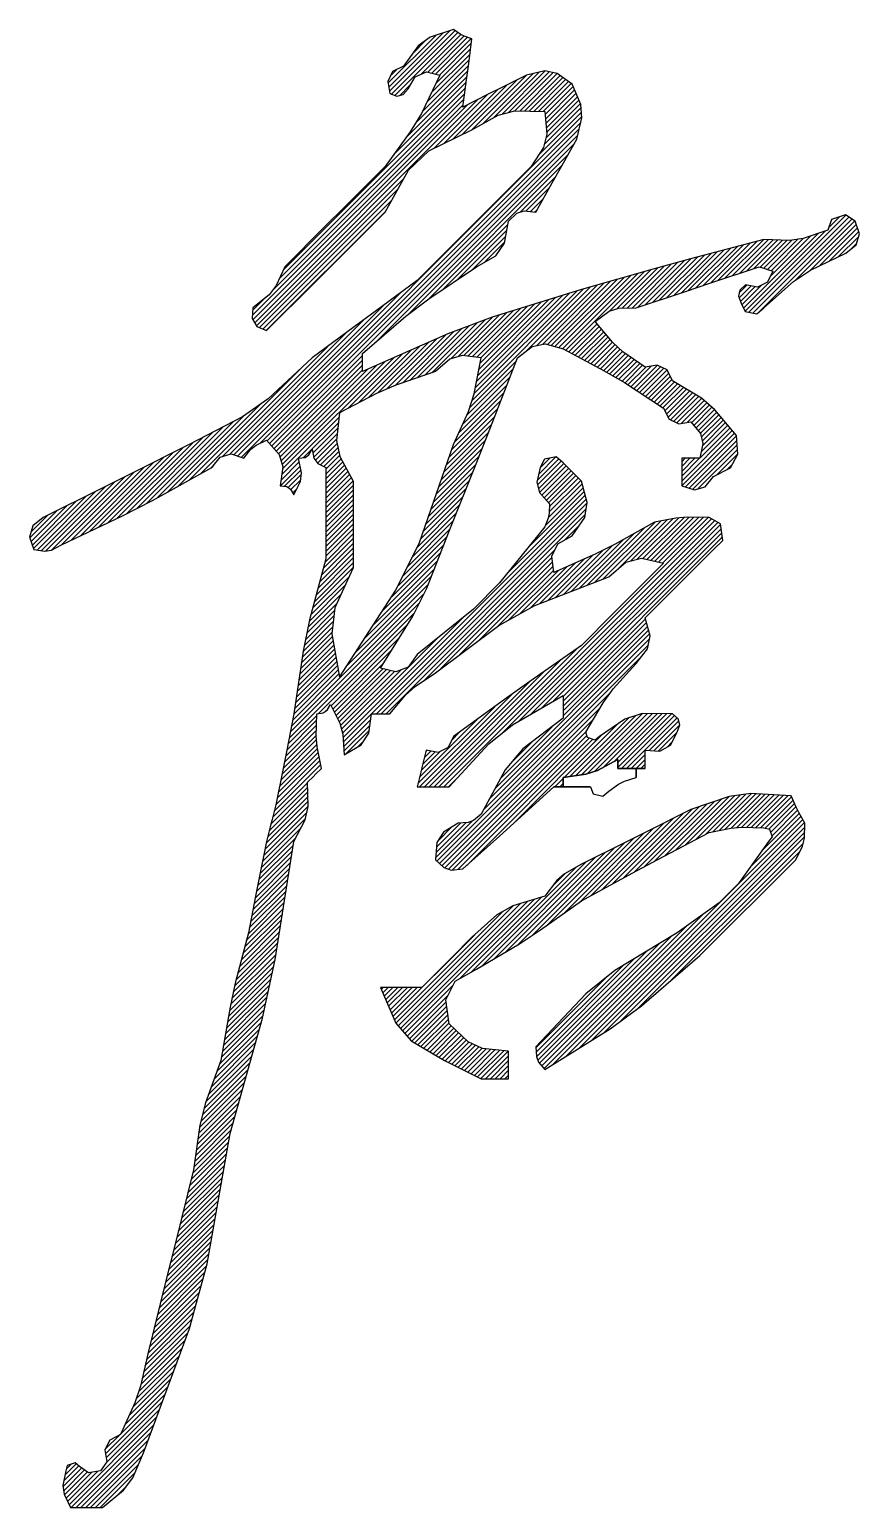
# Model space of a CAD drawing. Extents: x 9731685 to 18866768, y -962146 to 194094.
# Drawn here: x 9843581 to 9843884, y 57949 to 58489 of the extents above; entities that cross this region are included whole.
import ezdxf

# ---------------------------------------------------------------- set-up
doc = ezdxf.new("R2010")
doc.units = 0
doc.header["$LTSCALE"] = 1000
doc.layers.get('0').update_dxf_attribs({"linetype": 'CONTINUOUS'})

# ---------------------------------------------------------------- blocks, each defined once
blk = doc.blocks.new('ZYC')
h = blk.add_hatch()
h.set_pattern_fill('ANSI31', color=256, scale=0.01, style=0)
h.set_pattern_definition([(45, (0, 0), (-0.0008838835, 0.0008838835), [])])
h.paths.add_polyline_path([(0.191716, 0.193383), (0.190548, 0.202253), (0.193921, 0.209), (0.201718, 0.213388), (0.217472, 0.22272), (0.225169, 0.22774), (0.240061, 0.238394), (0.258667, 0.248519), (0.268004, 0.25352), (0.28674, 0.263401), (0.294628, 0.264902), (0.298717, 0.265243), (0.306745, 0.265068), (0.308789, 0.264548), (0.309735, 0.261709), (0.308412, 0.260067), (0.297475, 0.244701), (0.290436, 0.237662), (0.27507, 0.226725), (0.252355, 0.212968), (0.241647, 0.204333), (0.223391, 0.185047), (0.223622, 0.181464), (0.224421, 0.179466), (0.226725, 0.176712), (0.25062, 0.191577), (0.262092, 0.200013), (0.283406, 0.218389), (0.297409, 0.232393), (0.304411, 0.239395), (0.318415, 0.253398), (0.320906, 0.2583), (0.321641, 0.261237), (0.321749, 0.266735), (0.319516, 0.270611), (0.318508, 0.272625), (0.316748, 0.276738), (0.301969, 0.277631), (0.294072, 0.276555), (0.280072, 0.271736), (0.264068, 0.263734), (0.256066, 0.259733), (0.240061, 0.251731), (0.233868, 0.248283), (0.230965, 0.245742), (0.226725, 0.240061), (0.214987, 0.236586), (0.209117, 0.233284), (0.200051, 0.225058), (0.192716, 0.217722), (0.189048, 0.214055), (0.181713, 0.20672), (0.175712, 0.20672), (0.172711, 0.20672), (0.166709, 0.20672), (0.172241, 0.193666), (0.177845, 0.187261), (0.190049, 0.180046), (0.195383, 0.177379), (0.198051, 0.176045), (0.203385, 0.173378), (0.207386, 0.173378), (0.209387, 0.173378), (0.213388, 0.173378), (0.213388, 0.177379), (0.213388, 0.179379), (0.213388, 0.18338), (0.203895, 0.184399), (0.19865, 0.18682)], flags=17)
h.paths.add_polyline_path([(0.260067, 0.325083), (0.264264, 0.330433), (0.265218, 0.335201), (0.263401, 0.341754), (0.273403, 0.351757), (0.278405, 0.356758), (0.288407, 0.366761), (0.291736, 0.3701), (0.290871, 0.376157), (0.28674, 0.37843), (0.278712, 0.378605), (0.274623, 0.378265), (0.266735, 0.376763), (0.252423, 0.368751), (0.245056, 0.365067), (0.230059, 0.358425), (0.229248, 0.364334), (0.231514, 0.368865), (0.236727, 0.371762), (0.24131, 0.378456), (0.242225, 0.383948), (0.240061, 0.391767), (0.237394, 0.394434), (0.23606, 0.395768), (0.233393, 0.398435), (0.230812, 0.400649), (0.226589, 0.399804), (0.225058, 0.396768), (0.223796, 0.391416), (0.22476, 0.38756), (0.228392, 0.383431), (0.228282, 0.380033), (0.227931, 0.378275), (0.226725, 0.375096), (0.210128, 0.354559), (0.200583, 0.345014), (0.180046, 0.328417), (0.176798, 0.323736), (0.172234, 0.322025), (0.166709, 0.323416), (0.178469, 0.342442), (0.183551, 0.352606), (0.191716, 0.373429), (0.201873, 0.398707), (0.206875, 0.411378), (0.216722, 0.436778), (0.22205, 0.441004), (0.226849, 0.441964), (0.233393, 0.440113), (0.248453, 0.432139), (0.25582, 0.427786), (0.270069, 0.41844), (0.272101, 0.414456), (0.275664, 0.412674), (0.280072, 0.413439), (0.283545, 0.409176), (0.284465, 0.405498), (0.283406, 0.400102), (0.280739, 0.400102), (0.279405, 0.400102), (0.276738, 0.400102), (0.276738, 0.396101), (0.276738, 0.394101), (0.276738, 0.3901), (0.28136, 0.388617), (0.285266, 0.389733), (0.288407, 0.393434), (0.294513, 0.396574), (0.297302, 0.401595), (0.296743, 0.408438), (0.288829, 0.417849), (0.283914, 0.422062), (0.273403, 0.428443), (0.271371, 0.432428), (0.267808, 0.434209), (0.263401, 0.433444), (0.255242, 0.439075), (0.251443, 0.442528), (0.245063, 0.450115), (0.250169, 0.45385), (0.253741, 0.455041), (0.260067, 0.455117), (0.278071, 0.461118), (0.287073, 0.464119), (0.305078, 0.47012), (0.307079, 0.469454), (0.308079, 0.46912), (0.310079, 0.468453), (0.308047, 0.464468), (0.304484, 0.462687), (0.300077, 0.463452), (0.298029, 0.461617), (0.297467, 0.459366), (0.29841, 0.456784), (0.29992, 0.453737), (0.30418, 0.452885), (0.306745, 0.455117), (0.317554, 0.46467), (0.323777, 0.468819), (0.336753, 0.475122), (0.340537, 0.478163), (0.341693, 0.48221), (0.340087, 0.486791), (0.336555, 0.489096), (0.331527, 0.48742), (0.330085, 0.483457), (0.321138, 0.480474), (0.316169, 0.479764), (0.306745, 0.480123), (0.280007, 0.473028), (0.266668, 0.46936), (0.240061, 0.461785), (0.207415, 0.451644), (0.191305, 0.445603), (0.160041, 0.431777), (0.160041, 0.434445), (0.160041, 0.435778), (0.160041, 0.438446), (0.175951, 0.452059), (0.184342, 0.458436), (0.201718, 0.47012), (0.208786, 0.474159), (0.212013, 0.478769), (0.213388, 0.486791), (0.216455, 0.489686), (0.2192, 0.490602), (0.223391, 0.490125), (0.229399, 0.500791), (0.2324, 0.506125), (0.238394, 0.516799), (0.240292, 0.524601), (0.23989, 0.529424), (0.236727, 0.536804), (0.23122, 0.540793), (0.226675, 0.541702), (0.220056, 0.540138), (0.210721, 0.53547), (0.206053, 0.533136), (0.196717, 0.528469), (0.198138, 0.538459), (0.198805, 0.543461), (0.200051, 0.553475), (0.196461, 0.554633), (0.193383, 0.556809), (0.184756, 0.554008), (0.180368, 0.550816), (0.175045, 0.543472), (0.17106, 0.54144), (0.169278, 0.537877), (0.170044, 0.53347), (0.172586, 0.532424), (0.174961, 0.533017), (0.176712, 0.535137), (0.179281, 0.539518), (0.183438, 0.541299), (0.188382, 0.540138), (0.181593, 0.526145), (0.177529, 0.519371), (0.168376, 0.506796), (0.153706, 0.492126), (0.146371, 0.484791), (0.1317, 0.47012), (0.128502, 0.463222), (0.125929, 0.459914), (0.120031, 0.455117), (0.119718, 0.451241), (0.121465, 0.448329), (0.125032, 0.446781), (0.14237, 0.464119), (0.151039, 0.472788), (0.168376, 0.490125), (0.176855, 0.50538), (0.184361, 0.512491), (0.200051, 0.520133), (0.209619, 0.525556), (0.215731, 0.527084), (0.226725, 0.526802), (0.227399, 0.518581), (0.226187, 0.513733), (0.221723, 0.506796), (0.205052, 0.490125), (0.196717, 0.48179), (0.180046, 0.465119), (0.164681, 0.45382), (0.157012, 0.448152), (0.141703, 0.436778), (0.125543, 0.421827), (0.116221, 0.415266), (0.096691, 0.405104), (0.075353, 0.394434), (0.064683, 0.3891), (0.043344, 0.37843), (0.039561, 0.375389), (0.038404, 0.371342), (0.04001, 0.366761), (0.044025, 0.366183), (0.046402, 0.366579), (0.050013, 0.368428), (0.072366, 0.379063), (0.083391, 0.384742), (0.105027, 0.396768), (0.108068, 0.400552), (0.112115, 0.401708), (0.116697, 0.400102), (0.119301, 0.403486), (0.121159, 0.404972), (0.125032, 0.406771), (0.129622, 0.401536), (0.130984, 0.396997), (0.130033, 0.3901), (0.132416, 0.389778), (0.133821, 0.388841), (0.135035, 0.386766), (0.137361, 0.391613), (0.137763, 0.394832), (0.136702, 0.400102), (0.139084, 0.400424), (0.14049, 0.401361), (0.141703, 0.403437), (0.142311, 0.400158), (0.143727, 0.39827), (0.146704, 0.396768), (0.146704, 0.383431), (0.146704, 0.376763), (0.146704, 0.363426), (0.140696, 0.341072), (0.138346, 0.329655), (0.135035, 0.306745), (0.132367, 0.293408), (0.131034, 0.28674), (0.128366, 0.273403), (0.127033, 0.268069), (0.126366, 0.265401), (0.125032, 0.260067), (0.122365, 0.24673), (0.121031, 0.240061), (0.118364, 0.226725), (0.11356, 0.208243), (0.111552, 0.198873), (0.108361, 0.180046), (0.102725, 0.164542), (0.100682, 0.156368), (0.098359, 0.140036), (0.09169, 0.113362), (0.088356, 0.100026), (0.081688, 0.073352), (0.078954, 0.060999), (0.07691, 0.054867), (0.071685, 0.043344), (0.0677, 0.041312), (0.065919, 0.037749), (0.066684, 0.033342), (0.064309, 0.030053), (0.059994, 0.029334), (0.056681, 0.031675), (0.055039, 0.032998), (0.0522, 0.032051), (0.05168, 0.030008), (0.050619, 0.024737), (0.051021, 0.021518), (0.053347, 0.016671), (0.058015, 0.016671), (0.060349, 0.016671), (0.065017, 0.016671), (0.072748, 0.023017), (0.076093, 0.027477), (0.08002, 0.036676), (0.096852, 0.082021), (0.10329, 0.105741), (0.111695, 0.153373), (0.123489, 0.195437), (0.128188, 0.21692), (0.135035, 0.260067), (0.139151, 0.267954), (0.14028, 0.272845), (0.140036, 0.281739), (0.142036, 0.283739), (0.143037, 0.28474), (0.145037, 0.28674), (0.143542, 0.294629), (0.143202, 0.298717), (0.14337, 0.306745), (0.145753, 0.307067), (0.147158, 0.308004), (0.148371, 0.310079), (0.151852, 0.30332), (0.152939, 0.299332), (0.153373, 0.291741), (0.1596, 0.295381), (0.16241, 0.299597), (0.163375, 0.306745), (0.166043, 0.306745), (0.167376, 0.306745), (0.170044, 0.306745), (0.175842, 0.313591), (0.179298, 0.316701), (0.186714, 0.321749), (0.209947, 0.339025), (0.223075, 0.346279), (0.250064, 0.356758), (0.256309, 0.362147), (0.262023, 0.363575), (0.270069, 0.361759), (0.258066, 0.349756), (0.252065, 0.343755), (0.240061, 0.331752), (0.221278, 0.318573), (0.211941, 0.311904), (0.193383, 0.29841), (0.19135, 0.294425), (0.187788, 0.292643), (0.18338, 0.293408), (0.182047, 0.288074), (0.18138, 0.285406), (0.180046, 0.280072), (0.184714, 0.280072), (0.187048, 0.280072), (0.191716, 0.280072), (0.206195, 0.295761), (0.214909, 0.302731), (0.233393, 0.313414), (0.233393, 0.310079), (0.233393, 0.308412), (0.233393, 0.305078), (0.218728, 0.293893), (0.212196, 0.286272), (0.203385, 0.270069), (0.200631, 0.267765), (0.198634, 0.266966), (0.19505, 0.266735), (0.189666, 0.263481), (0.18728, 0.259664), (0.186714, 0.253398), (0.189781, 0.250503), (0.192527, 0.249588), (0.196717, 0.250064), (0.210088, 0.262029), (0.216756, 0.268031), (0.230059, 0.280072), (0.233393, 0.280072), (0.233393, 0.283406), (0.241741, 0.284611), (0.245996, 0.286029), (0.253398, 0.290074), (0.253398, 0.288741), (0.253398, 0.28674), (0.260067, 0.28674), (0.263401, 0.28674), (0.263401, 0.289407), (0.263401, 0.290741), (0.263401, 0.293408), (0.268765, 0.293057), (0.27265, 0.295276), (0.27507, 0.300077), (0.276013, 0.302659), (0.275451, 0.30491), (0.273403, 0.306745), (0.262225, 0.306789), (0.255894, 0.30481), (0.24673, 0.29841), (0.245088, 0.297087), (0.242248, 0.298033), (0.241729, 0.300077), (0.247981, 0.31079), (0.251728, 0.3159)])
h.paths.add_polyline_path([(0.172311, 0.351862), (0.151706, 0.320082), (0.148813, 0.335949), (0.149997, 0.345425), (0.156707, 0.360092), (0.156707, 0.372762), (0.156707, 0.379097), (0.156707, 0.391767), (0.151817, 0.400719), (0.150635, 0.406629), (0.151706, 0.416773), (0.165234, 0.42378), (0.172311, 0.426813), (0.186714, 0.431777), (0.191949, 0.436367), (0.196489, 0.437729), (0.203385, 0.436778), (0.200919, 0.423723), (0.198862, 0.417208), (0.193383, 0.405104), (0.180884, 0.369351)], flags=16)
for p, q in [((0.193383, 0.556809), (0.184756, 0.554008)), ((0.195818, 0.555087), (0.193383, 0.556809)), ((0.184756, 0.554008), (0.180368, 0.550816)), ((0.197213, 0.55439), (0.195818, 0.555087)), ((0.200051, 0.553475), (0.197213, 0.55439)), ((0.198805, 0.543461), (0.200051, 0.553475)), ((0.180368, 0.550816), (0.175045, 0.543472)), ((0.17106, 0.54144), (0.169278, 0.537877)), ((0.175045, 0.543472), (0.17106, 0.54144)), ((0.179281, 0.539518), (0.183438, 0.541299)), ((0.188382, 0.540138), (0.181593, 0.526145)), ((0.183438, 0.541299), (0.188382, 0.540138)), ((0.198138, 0.538459), (0.198805, 0.543461)), ((0.220056, 0.540138), (0.210721, 0.53547)), ((0.226675, 0.541702), (0.220056, 0.540138)), ((0.23122, 0.540793), (0.226675, 0.541702)), ((0.236727, 0.536804), (0.23122, 0.540793)), ((0.169278, 0.537877), (0.170044, 0.53347)), ((0.174961, 0.533017), (0.176712, 0.535137)), ((0.176712, 0.535137), (0.179281, 0.539518)), ((0.196717, 0.528469), (0.198138, 0.538459)), ((0.210721, 0.53547), (0.206053, 0.533136)), ((0.23989, 0.529424), (0.236727, 0.536804)), ((0.170044, 0.53347), (0.172586, 0.532424)), ((0.172586, 0.532424), (0.174961, 0.533017)), ((0.206053, 0.533136), (0.196717, 0.528469)), ((0.240292, 0.524601), (0.23989, 0.529424)), ((0.181593, 0.526145), (0.177529, 0.519371)), ((0.200051, 0.520133), (0.209619, 0.525556)), ((0.209619, 0.525556), (0.215731, 0.527084)), ((0.215731, 0.527084), (0.226725, 0.526802)), ((0.226725, 0.526802), (0.227399, 0.518581)), ((0.238394, 0.516799), (0.240292, 0.524601)), ((0.177529, 0.519371), (0.168376, 0.506796)), ((0.184361, 0.512491), (0.200051, 0.520133)), ((0.227399, 0.518581), (0.226187, 0.513733)), ((0.226187, 0.513733), (0.221723, 0.506796)), ((0.2324, 0.506125), (0.238394, 0.516799)), ((0.176855, 0.50538), (0.184361, 0.512491)), ((0.168376, 0.506796), (0.153706, 0.492126)), ((0.168376, 0.490125), (0.176855, 0.50538)), ((0.221723, 0.506796), (0.205052, 0.490125)), ((0.229399, 0.500791), (0.2324, 0.506125)), ((0.223391, 0.490125), (0.229399, 0.500791)), ((0.153706, 0.492126), (0.146371, 0.484791)), ((0.151039, 0.472788), (0.168376, 0.490125)), ((0.205052, 0.490125), (0.196717, 0.48179)), ((0.212013, 0.478769), (0.213388, 0.486791)), ((0.213388, 0.486791), (0.216455, 0.489686)), ((0.216455, 0.489686), (0.2192, 0.490602)), ((0.2192, 0.490602), (0.223391, 0.490125)), ((0.331527, 0.48742), (0.330085, 0.483457)), ((0.336555, 0.489096), (0.331527, 0.48742)), ((0.340087, 0.486791), (0.336555, 0.489096)), ((0.341693, 0.48221), (0.340087, 0.486791)), ((0.146371, 0.484791), (0.1317, 0.47012)), ((0.196717, 0.48179), (0.180046, 0.465119)), ((0.330085, 0.483457), (0.321138, 0.480474)), ((0.340537, 0.478163), (0.341693, 0.48221)), ((0.208786, 0.474159), (0.212013, 0.478769)), ((0.306745, 0.480123), (0.280007, 0.473028)), ((0.316169, 0.479764), (0.306745, 0.480123)), ((0.321138, 0.480474), (0.316169, 0.479764)), ((0.336753, 0.475122), (0.340537, 0.478163)), ((0.1317, 0.47012), (0.128502, 0.463222)), ((0.14237, 0.464119), (0.151039, 0.472788)), ((0.184342, 0.458436), (0.201718, 0.47012)), ((0.201718, 0.47012), (0.208786, 0.474159)), ((0.280007, 0.473028), (0.266668, 0.46936)), ((0.287073, 0.464119), (0.305078, 0.47012)), ((0.305078, 0.47012), (0.307079, 0.469454)), ((0.323777, 0.468819), (0.336753, 0.475122)), ((0.180046, 0.465119), (0.164681, 0.45382)), ((0.266668, 0.46936), (0.240061, 0.461785)), ((0.306745, 0.455117), (0.317554, 0.46467)), ((0.307079, 0.469454), (0.308079, 0.46912)), ((0.310079, 0.468453), (0.308047, 0.464468)), ((0.308079, 0.46912), (0.310079, 0.468453)), ((0.317554, 0.46467), (0.323777, 0.468819)), ((0.125929, 0.459914), (0.120031, 0.455117)), ((0.125032, 0.446781), (0.14237, 0.464119)), ((0.128502, 0.463222), (0.125929, 0.459914)), ((0.240061, 0.461785), (0.207415, 0.451644)), ((0.260067, 0.455117), (0.278071, 0.461118)), ((0.278071, 0.461118), (0.287073, 0.464119)), ((0.298029, 0.461617), (0.297467, 0.459366)), ((0.297467, 0.459366), (0.29841, 0.456784)), ((0.300077, 0.463452), (0.298029, 0.461617)), ((0.304484, 0.462687), (0.300077, 0.463452)), ((0.308047, 0.464468), (0.304484, 0.462687)), ((0.120031, 0.455117), (0.119718, 0.451241)), ((0.164681, 0.45382), (0.157012, 0.448152)), ((0.175951, 0.452059), (0.184342, 0.458436)), ((0.245063, 0.450115), (0.250169, 0.45385)), ((0.250169, 0.45385), (0.253741, 0.455041)), ((0.253741, 0.455041), (0.260067, 0.455117)), ((0.29841, 0.456784), (0.29992, 0.453737)), ((0.29992, 0.453737), (0.30418, 0.452885)), ((0.30418, 0.452885), (0.306745, 0.455117)), ((0.119718, 0.451241), (0.121465, 0.448329)), ((0.121465, 0.448329), (0.125032, 0.446781)), ((0.160041, 0.438446), (0.175951, 0.452059)), ((0.207415, 0.451644), (0.191305, 0.445603)), ((0.251443, 0.442528), (0.245063, 0.450115)), ((0.157012, 0.448152), (0.141703, 0.436778)), ((0.191305, 0.445603), (0.160041, 0.431777)), ((0.160041, 0.435778), (0.160041, 0.438446)), ((0.196489, 0.437729), (0.191949, 0.436367)), ((0.203385, 0.436778), (0.196489, 0.437729)), ((0.216722, 0.436778), (0.22205, 0.441004)), ((0.22205, 0.441004), (0.226849, 0.441964)), ((0.226849, 0.441964), (0.233393, 0.440113)), ((0.233393, 0.440113), (0.248453, 0.432139)), ((0.255242, 0.439075), (0.251443, 0.442528)), ((0.263401, 0.433444), (0.255242, 0.439075)), ((0.141703, 0.436778), (0.125543, 0.421827)), ((0.160041, 0.434445), (0.160041, 0.435778)), ((0.160041, 0.431777), (0.160041, 0.434445)), ((0.191949, 0.436367), (0.186714, 0.431777)), ((0.200919, 0.423723), (0.203385, 0.436778)), ((0.206875, 0.411378), (0.216722, 0.436778)), ((0.248453, 0.432139), (0.25582, 0.427786)), ((0.267808, 0.434209), (0.263401, 0.433444)), ((0.271371, 0.432428), (0.267808, 0.434209)), ((0.273403, 0.428443), (0.271371, 0.432428)), ((0.172311, 0.426813), (0.165234, 0.42378)), ((0.186714, 0.431777), (0.172311, 0.426813)), ((0.25582, 0.427786), (0.270069, 0.41844)), ((0.283914, 0.422062), (0.273403, 0.428443)), ((0.125543, 0.421827), (0.116221, 0.415266)), ((0.165234, 0.42378), (0.151706, 0.416773)), ((0.198862, 0.417208), (0.200919, 0.423723)), ((0.288829, 0.417849), (0.283914, 0.422062)), ((0.151706, 0.416773), (0.150635, 0.406629)), ((0.193383, 0.405104), (0.198862, 0.417208)), ((0.270069, 0.41844), (0.272101, 0.414456)), ((0.296743, 0.408438), (0.288829, 0.417849)), ((0.116221, 0.415266), (0.096691, 0.405104)), ((0.201873, 0.398707), (0.206875, 0.411378)), ((0.272101, 0.414456), (0.275664, 0.412674)), ((0.275664, 0.412674), (0.280072, 0.413439)), ((0.280072, 0.413439), (0.283545, 0.409176)), ((0.096691, 0.405104), (0.075353, 0.394434)), ((0.121159, 0.404972), (0.125032, 0.406771)), ((0.125032, 0.406771), (0.129622, 0.401536)), ((0.150635, 0.406629), (0.151817, 0.400719)), ((0.180884, 0.369351), (0.193383, 0.405104)), ((0.284465, 0.405498), (0.283406, 0.400102)), ((0.283545, 0.409176), (0.284465, 0.405498)), ((0.297302, 0.401595), (0.296743, 0.408438)), ((0.105027, 0.396768), (0.108068, 0.400552)), ((0.108068, 0.400552), (0.112115, 0.401708)), ((0.112115, 0.401708), (0.116697, 0.400102)), ((0.116697, 0.400102), (0.119301, 0.403486)), ((0.119301, 0.403486), (0.121159, 0.404972)), ((0.129622, 0.401536), (0.130984, 0.396997)), ((0.136702, 0.400102), (0.139084, 0.400424)), ((0.137763, 0.394832), (0.136702, 0.400102)), ((0.139084, 0.400424), (0.14049, 0.401361)), ((0.14049, 0.401361), (0.141703, 0.403437)), ((0.141703, 0.403437), (0.142311, 0.400158)), ((0.142311, 0.400158), (0.143727, 0.39827)), ((0.151817, 0.400719), (0.156707, 0.391767)), ((0.226589, 0.399804), (0.225058, 0.396768)), ((0.230812, 0.400649), (0.226589, 0.399804)), ((0.233393, 0.398435), (0.230812, 0.400649)), ((0.279405, 0.400102), (0.276738, 0.400102)), ((0.276738, 0.400102), (0.276738, 0.396101)), ((0.280739, 0.400102), (0.279405, 0.400102)), ((0.283406, 0.400102), (0.280739, 0.400102)), ((0.294513, 0.396574), (0.297302, 0.401595)), ((0.075353, 0.394434), (0.064683, 0.3891)), ((0.083391, 0.384742), (0.105027, 0.396768)), ((0.130984, 0.396997), (0.130033, 0.3901)), ((0.137361, 0.391613), (0.137763, 0.394832)), ((0.143727, 0.39827), (0.146704, 0.396768)), ((0.146704, 0.396768), (0.146704, 0.383431)), ((0.191716, 0.373429), (0.201873, 0.398707)), ((0.225058, 0.396768), (0.223796, 0.391416)), ((0.23606, 0.395768), (0.233393, 0.398435)), ((0.237394, 0.394434), (0.23606, 0.395768)), ((0.240061, 0.391767), (0.237394, 0.394434)), ((0.276738, 0.396101), (0.276738, 0.394101)), ((0.288407, 0.393434), (0.294513, 0.396574)), ((0.064683, 0.3891), (0.043344, 0.37843)), ((0.130033, 0.3901), (0.132416, 0.389778)), ((0.132416, 0.389778), (0.133821, 0.388841)), ((0.135035, 0.386766), (0.137361, 0.391613)), ((0.156707, 0.391767), (0.156707, 0.379097)), ((0.223796, 0.391416), (0.22476, 0.38756)), ((0.242225, 0.383948), (0.240061, 0.391767)), ((0.276738, 0.394101), (0.276738, 0.3901)), ((0.276738, 0.3901), (0.28136, 0.388617)), ((0.28136, 0.388617), (0.285266, 0.389733)), ((0.285266, 0.389733), (0.288407, 0.393434)), ((0.072366, 0.379063), (0.083391, 0.384742)), ((0.133821, 0.388841), (0.135035, 0.386766)), ((0.22476, 0.38756), (0.228392, 0.383431)), ((0.24131, 0.378456), (0.242225, 0.383948)), ((0.043344, 0.37843), (0.039561, 0.375389)), ((0.050013, 0.368428), (0.072366, 0.379063)), ((0.146704, 0.383431), (0.146704, 0.376763)), ((0.156707, 0.379097), (0.156707, 0.372762)), ((0.227931, 0.378275), (0.226725, 0.375096)), ((0.228282, 0.380033), (0.227931, 0.378275)), ((0.228392, 0.383431), (0.228282, 0.380033)), ((0.236727, 0.371762), (0.24131, 0.378456)), ((0.274623, 0.378265), (0.266735, 0.376763)), ((0.278712, 0.378605), (0.274623, 0.378265)), ((0.28674, 0.37843), (0.278712, 0.378605)), ((0.290871, 0.376157), (0.28674, 0.37843)), ((0.039561, 0.375389), (0.038404, 0.371342)), ((0.146704, 0.376763), (0.146704, 0.363426)), ((0.156707, 0.372762), (0.156707, 0.360092)), ((0.183551, 0.352606), (0.191716, 0.373429)), ((0.226725, 0.375096), (0.210128, 0.354559)), ((0.266735, 0.376763), (0.252423, 0.368751)), ((0.291736, 0.3701), (0.290871, 0.376157)), ((0.038404, 0.371342), (0.04001, 0.366761)), ((0.046402, 0.366579), (0.050013, 0.368428)), ((0.172311, 0.351862), (0.180884, 0.369351)), ((0.229248, 0.364334), (0.231514, 0.368865)), ((0.231514, 0.368865), (0.236727, 0.371762)), ((0.252423, 0.368751), (0.245056, 0.365067)), ((0.288407, 0.366761), (0.291736, 0.3701)), ((0.04001, 0.366761), (0.044025, 0.366183)), ((0.044025, 0.366183), (0.046402, 0.366579)), ((0.146704, 0.363426), (0.140696, 0.341072)), ((0.230059, 0.358425), (0.229248, 0.364334)), ((0.245056, 0.365067), (0.230059, 0.358425)), ((0.250064, 0.356758), (0.256309, 0.362147)), ((0.256309, 0.362147), (0.262023, 0.363575)), ((0.262023, 0.363575), (0.270069, 0.361759)), ((0.278405, 0.356758), (0.288407, 0.366761)), ((0.156707, 0.360092), (0.149997, 0.345425)), ((0.223075, 0.346279), (0.250064, 0.356758)), ((0.270069, 0.361759), (0.258066, 0.349756)), ((0.273403, 0.351757), (0.278405, 0.356758)), ((0.151706, 0.320082), (0.172311, 0.351862)), ((0.178469, 0.342442), (0.183551, 0.352606)), ((0.210128, 0.354559), (0.200583, 0.345014)), ((0.263401, 0.341754), (0.273403, 0.351757)), ((0.209947, 0.339025), (0.223075, 0.346279)), ((0.258066, 0.349756), (0.252065, 0.343755)), ((0.140696, 0.341072), (0.138346, 0.329655)), ((0.149997, 0.345425), (0.148813, 0.335949)), ((0.166709, 0.323416), (0.178469, 0.342442)), ((0.200583, 0.345014), (0.180046, 0.328417)), ((0.252065, 0.343755), (0.240061, 0.331752)), ((0.265218, 0.335201), (0.263401, 0.341754)), ((0.148813, 0.335949), (0.151706, 0.320082)), ((0.186714, 0.321749), (0.209947, 0.339025)), ((0.264264, 0.330433), (0.265218, 0.335201)), ((0.138346, 0.329655), (0.135035, 0.306745)), ((0.240061, 0.331752), (0.221278, 0.318573)), ((0.260067, 0.325083), (0.264264, 0.330433)), ((0.180046, 0.328417), (0.176798, 0.323736)), ((0.251728, 0.3159), (0.260067, 0.325083)), ((0.172234, 0.322025), (0.166709, 0.323416)), ((0.176798, 0.323736), (0.172234, 0.322025)), ((0.179298, 0.316701), (0.186714, 0.321749)), ((0.170044, 0.306745), (0.175842, 0.313591)), ((0.175842, 0.313591), (0.179298, 0.316701)), ((0.221278, 0.318573), (0.211941, 0.311904)), ((0.214909, 0.302731), (0.233393, 0.313414)), ((0.233393, 0.313414), (0.233393, 0.310079)), ((0.247981, 0.31079), (0.251728, 0.3159)), ((0.145753, 0.307067), (0.147158, 0.308004)), ((0.147158, 0.308004), (0.148371, 0.310079)), ((0.148371, 0.310079), (0.151852, 0.30332)), ((0.211941, 0.311904), (0.193383, 0.29841)), ((0.233393, 0.310079), (0.233393, 0.308412)), ((0.233393, 0.308412), (0.233393, 0.305078)), ((0.241729, 0.300077), (0.247981, 0.31079)), ((0.135035, 0.306745), (0.132367, 0.293408)), ((0.143202, 0.298717), (0.14337, 0.306745)), ((0.14337, 0.306745), (0.145753, 0.307067)), ((0.151852, 0.30332), (0.152939, 0.299332)), ((0.16241, 0.299597), (0.163375, 0.306745)), ((0.163375, 0.306745), (0.166043, 0.306745)), ((0.166043, 0.306745), (0.167376, 0.306745)), ((0.167376, 0.306745), (0.170044, 0.306745)), ((0.206195, 0.295761), (0.214909, 0.302731)), ((0.233393, 0.305078), (0.218728, 0.293893)), ((0.255894, 0.30481), (0.24673, 0.29841)), ((0.262225, 0.306789), (0.255894, 0.30481)), ((0.273403, 0.306745), (0.262225, 0.306789)), ((0.275451, 0.30491), (0.273403, 0.306745)), ((0.27507, 0.300077), (0.276013, 0.302659)), ((0.276013, 0.302659), (0.275451, 0.30491)), ((0.143542, 0.294629), (0.143202, 0.298717)), ((0.152939, 0.299332), (0.153373, 0.291741)), ((0.1596, 0.295381), (0.16241, 0.299597)), ((0.193383, 0.29841), (0.19135, 0.294425)), ((0.242248, 0.298033), (0.241729, 0.300077)), ((0.245088, 0.297087), (0.242248, 0.298033)), ((0.24673, 0.29841), (0.245088, 0.297087)), ((0.27265, 0.295276), (0.27507, 0.300077)), ((0.132367, 0.293408), (0.131034, 0.28674)), ((0.145037, 0.28674), (0.143542, 0.294629)), ((0.153373, 0.291741), (0.1596, 0.295381)), ((0.18338, 0.293408), (0.182047, 0.288074)), ((0.187788, 0.292643), (0.18338, 0.293408)), ((0.19135, 0.294425), (0.187788, 0.292643)), ((0.191716, 0.280072), (0.206195, 0.295761)), ((0.218728, 0.293893), (0.212196, 0.286272)), ((0.263401, 0.290741), (0.263401, 0.293408)), ((0.263401, 0.293408), (0.268765, 0.293057)), ((0.268765, 0.293057), (0.27265, 0.295276)), ((0.131034, 0.28674), (0.128366, 0.273403)), ((0.143037, 0.28474), (0.145037, 0.28674)), ((0.182047, 0.288074), (0.18138, 0.285406)), ((0.245996, 0.286029), (0.253398, 0.290074)), ((0.253398, 0.290074), (0.245996, 0.286029)), ((0.253398, 0.290074), (0.253398, 0.288741)), ((0.253398, 0.288741), (0.253398, 0.290074)), ((0.253398, 0.288741), (0.253398, 0.288074)), ((0.253398, 0.288074), (0.253398, 0.288741)), ((0.253398, 0.288074), (0.253398, 0.28674)), ((0.253398, 0.28674), (0.253398, 0.288074)), ((0.253398, 0.28674), (0.263401, 0.28674)), ((0.263401, 0.28674), (0.253398, 0.28674)), ((0.253398, 0.28674), (0.263401, 0.28674)), ((0.260067, 0.28674), (0.253398, 0.28674)), ((0.253398, 0.28674), (0.260067, 0.28674)), ((0.260067, 0.28674), (0.253398, 0.28674)), ((0.260067, 0.283406), (0.260067, 0.28674)), ((0.260067, 0.28674), (0.260067, 0.283406)), ((0.260067, 0.283406), (0.260067, 0.28674)), ((0.263401, 0.289407), (0.263401, 0.290741)), ((0.263401, 0.28674), (0.263401, 0.289407)), ((0.140036, 0.281739), (0.142036, 0.283739)), ((0.14028, 0.272845), (0.140036, 0.281739)), ((0.142036, 0.283739), (0.143037, 0.28474)), ((0.18138, 0.285406), (0.180046, 0.280072)), ((0.212196, 0.286272), (0.203385, 0.270069)), ((0.233393, 0.283406), (0.241741, 0.284611)), ((0.241741, 0.284611), (0.233393, 0.283406)), ((0.233393, 0.280072), (0.233393, 0.283406)), ((0.233393, 0.283406), (0.233393, 0.280072)), ((0.233393, 0.280072), (0.233393, 0.283406)), ((0.233393, 0.283406), (0.233393, 0.280072)), ((0.233393, 0.280072), (0.233393, 0.283406)), ((0.233393, 0.283406), (0.233393, 0.280072)), ((0.241741, 0.284611), (0.245996, 0.286029)), ((0.245996, 0.286029), (0.241741, 0.284611)), ((0.250064, 0.278405), (0.253686, 0.28103)), ((0.253686, 0.28103), (0.255793, 0.282083)), ((0.255793, 0.282083), (0.260067, 0.283406)), ((0.180046, 0.280072), (0.184714, 0.280072)), ((0.184714, 0.280072), (0.187048, 0.280072)), ((0.187048, 0.280072), (0.191716, 0.280072)), ((0.216756, 0.268031), (0.230059, 0.280072)), ((0.230059, 0.280072), (0.233393, 0.280072)), ((0.233393, 0.280072), (0.230059, 0.280072)), ((0.230059, 0.280072), (0.233393, 0.280072)), ((0.233393, 0.280072), (0.243396, 0.280072)), ((0.243396, 0.280072), (0.233393, 0.280072)), ((0.233393, 0.280072), (0.243396, 0.280072)), ((0.243396, 0.280072), (0.244426, 0.277523)), ((0.244426, 0.277523), (0.247955, 0.27664)), ((0.247955, 0.27664), (0.250064, 0.278405)), ((0.294072, 0.276555), (0.280072, 0.271736)), ((0.301969, 0.277631), (0.294072, 0.276555)), ((0.316748, 0.276738), (0.301969, 0.277631)), ((0.318508, 0.272625), (0.316748, 0.276738)), ((0.128366, 0.273403), (0.127033, 0.268069)), ((0.139151, 0.267954), (0.14028, 0.272845)), ((0.203385, 0.270069), (0.200631, 0.267765)), ((0.280072, 0.271736), (0.264068, 0.263734)), ((0.319516, 0.270611), (0.318508, 0.272625)), ((0.321749, 0.266735), (0.319516, 0.270611)), ((0.126366, 0.265401), (0.125032, 0.260067)), ((0.127033, 0.268069), (0.126366, 0.265401)), ((0.135035, 0.260067), (0.139151, 0.267954)), ((0.19505, 0.266735), (0.189666, 0.263481)), ((0.198634, 0.266966), (0.19505, 0.266735)), ((0.200631, 0.267765), (0.198634, 0.266966)), ((0.210088, 0.262029), (0.216756, 0.268031)), ((0.28674, 0.263401), (0.294628, 0.264902)), ((0.294628, 0.264902), (0.298717, 0.265243)), ((0.298717, 0.265243), (0.306745, 0.265068)), ((0.306745, 0.265068), (0.308789, 0.264548)), ((0.321641, 0.261237), (0.321749, 0.266735)), ((0.125032, 0.260067), (0.122365, 0.24673)), ((0.128188, 0.21692), (0.135035, 0.260067)), ((0.18728, 0.259664), (0.186714, 0.253398)), ((0.189666, 0.263481), (0.18728, 0.259664)), ((0.196717, 0.250064), (0.210088, 0.262029)), ((0.256066, 0.259733), (0.240061, 0.251731)), ((0.264068, 0.263734), (0.256066, 0.259733)), ((0.268004, 0.25352), (0.28674, 0.263401)), ((0.308412, 0.260067), (0.297475, 0.244701)), ((0.309735, 0.261709), (0.308412, 0.260067)), ((0.308789, 0.264548), (0.309735, 0.261709)), ((0.320906, 0.2583), (0.321641, 0.261237)), ((0.318415, 0.253398), (0.320906, 0.2583)), ((0.186714, 0.253398), (0.189781, 0.250503)), ((0.189781, 0.250503), (0.192527, 0.249588)), ((0.192527, 0.249588), (0.196717, 0.250064)), ((0.240061, 0.251731), (0.233868, 0.248283)), ((0.240061, 0.238394), (0.258667, 0.248519)), ((0.258667, 0.248519), (0.268004, 0.25352)), ((0.304411, 0.239395), (0.318415, 0.253398)), ((0.122365, 0.24673), (0.121031, 0.240061)), ((0.230965, 0.245742), (0.226725, 0.240061)), ((0.233868, 0.248283), (0.230965, 0.245742)), ((0.297475, 0.244701), (0.290436, 0.237662)), ((0.121031, 0.240061), (0.118364, 0.226725)), ((0.226725, 0.240061), (0.214987, 0.236586)), ((0.225169, 0.22774), (0.240061, 0.238394)), ((0.290436, 0.237662), (0.27507, 0.226725)), ((0.297409, 0.232393), (0.304411, 0.239395)), ((0.209117, 0.233284), (0.200051, 0.225058)), ((0.214987, 0.236586), (0.209117, 0.233284)), ((0.283406, 0.218389), (0.297409, 0.232393)), ((0.217472, 0.22272), (0.225169, 0.22774)), ((0.118364, 0.226725), (0.11356, 0.208243)), ((0.200051, 0.225058), (0.192716, 0.217722)), ((0.201718, 0.213388), (0.217472, 0.22272)), ((0.27507, 0.226725), (0.252355, 0.212968)), ((0.123489, 0.195437), (0.128188, 0.21692)), ((0.192716, 0.217722), (0.189048, 0.214055)), ((0.262092, 0.200013), (0.283406, 0.218389)), ((0.189048, 0.214055), (0.181713, 0.20672)), ((0.193921, 0.209), (0.201718, 0.213388)), ((0.252355, 0.212968), (0.241647, 0.204333)), ((0.11356, 0.208243), (0.111552, 0.198873)), ((0.172711, 0.20672), (0.166709, 0.20672)), ((0.166709, 0.20672), (0.172241, 0.193666)), ((0.175712, 0.20672), (0.172711, 0.20672)), ((0.181713, 0.20672), (0.175712, 0.20672)), ((0.190548, 0.202253), (0.193921, 0.209)), ((0.191716, 0.193383), (0.190548, 0.202253)), ((0.241647, 0.204333), (0.223391, 0.185047)), ((0.25062, 0.191577), (0.262092, 0.200013)), ((0.111552, 0.198873), (0.108361, 0.180046)), ((0.111695, 0.153373), (0.123489, 0.195437)), ((0.172241, 0.193666), (0.177845, 0.187261)), ((0.19865, 0.18682), (0.191716, 0.193383)), ((0.226725, 0.176712), (0.25062, 0.191577)), ((0.177845, 0.187261), (0.190049, 0.180046)), ((0.203895, 0.184399), (0.19865, 0.18682)), ((0.213388, 0.18338), (0.203895, 0.184399)), ((0.223391, 0.185047), (0.223622, 0.181464)), ((0.108361, 0.180046), (0.102725, 0.164542)), ((0.190049, 0.180046), (0.195383, 0.177379)), ((0.213388, 0.179379), (0.213388, 0.18338)), ((0.213388, 0.177379), (0.213388, 0.179379)), ((0.223622, 0.181464), (0.224421, 0.179466)), ((0.224421, 0.179466), (0.226725, 0.176712)), ((0.195383, 0.177379), (0.198051, 0.176045)), ((0.198051, 0.176045), (0.203385, 0.173378)), ((0.203385, 0.173378), (0.207386, 0.173378)), ((0.207386, 0.173378), (0.209387, 0.173378)), ((0.209387, 0.173378), (0.213388, 0.173378)), ((0.213388, 0.173378), (0.213388, 0.177379)), ((0.102725, 0.164542), (0.100682, 0.156368)), ((0.100682, 0.156368), (0.098359, 0.140036)), ((0.10329, 0.105741), (0.111695, 0.153373)), ((0.098359, 0.140036), (0.09169, 0.113362)), ((0.09169, 0.113362), (0.088356, 0.100026)), ((0.096852, 0.082021), (0.10329, 0.105741)), ((0.088356, 0.100026), (0.081688, 0.073352)), ((0.08002, 0.036676), (0.096852, 0.082021)), ((0.081688, 0.073352), (0.078954, 0.060999)), ((0.078954, 0.060999), (0.07691, 0.054867)), ((0.07691, 0.054867), (0.071685, 0.043344)), ((0.071685, 0.043344), (0.0677, 0.041312)), ((0.0677, 0.041312), (0.065919, 0.037749)), ((0.055039, 0.032998), (0.0522, 0.032051)), ((0.056681, 0.031675), (0.055039, 0.032998)), ((0.066684, 0.033342), (0.064309, 0.030053)), ((0.065919, 0.037749), (0.066684, 0.033342)), ((0.076093, 0.027477), (0.08002, 0.036676)), ((0.05168, 0.030008), (0.050619, 0.024737)), ((0.0522, 0.032051), (0.05168, 0.030008)), ((0.059994, 0.029334), (0.056681, 0.031675)), ((0.064309, 0.030053), (0.059994, 0.029334)), ((0.072748, 0.023017), (0.076093, 0.027477)), ((0.050619, 0.024737), (0.051021, 0.021518)), ((0.065017, 0.016671), (0.072748, 0.023017)), ((0.051021, 0.021518), (0.053347, 0.016671)), ((0.053347, 0.016671), (0.058015, 0.016671)), ((0.058015, 0.016671), (0.060349, 0.016671)), ((0.060349, 0.016671), (0.065017, 0.016671))]:
    blk.add_line(p, q)

msp = doc.modelspace()

# ---------------------------------------------------------------- block references
at = {"xscale": 1000, "yscale": 1000, "zscale": 1000}
msp.add_blockref('ZYC', (9843542.39, 57931.88), dxfattribs=at)

doc.saveas('drawing.dxf')
